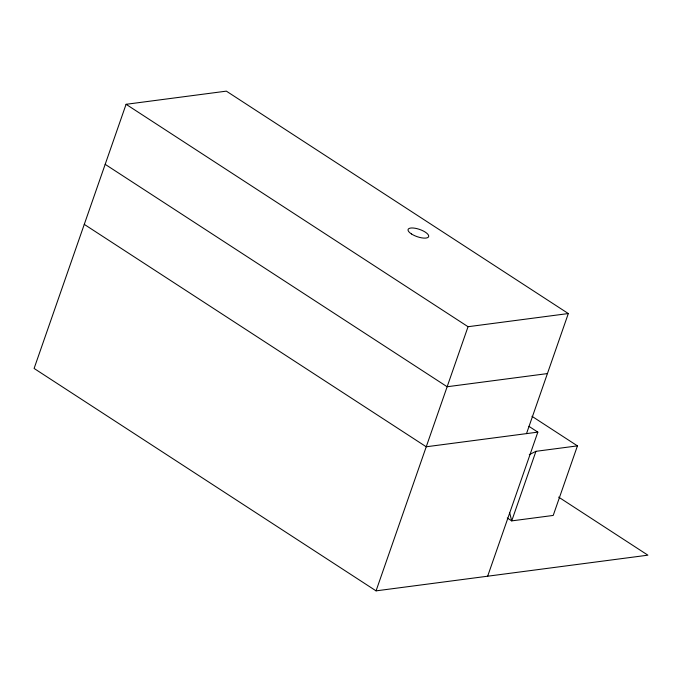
<?xml version="1.0" encoding="UTF-8"?>
<svg xmlns="http://www.w3.org/2000/svg" width="682" height="682" viewBox="0 0 682 682"><rect width="100%" height="100%" fill="white"/><g stroke="black" fill="none" stroke-linecap="round" stroke-linejoin="round"><path stroke-width="1.02" d="M526.513 433.616L568.319 313.55L226.364 91.141L126.085 104.303L34.1 368.451L376.063 590.859L647.9 555.174L558.618 497.101M376.063 590.859L468.048 326.712L568.319 313.55M487.656 576.205L537.834 432.132L528.942 426.344M509.659 512.728L511.722 520.886L553.213 515.439L577.441 445.875L535.941 451.322L511.722 520.886L507.263 517.988M529.292 454.655L535.941 451.322M547.416 373.583L447.136 386.745L105.181 164.336M537.834 432.132L426.233 446.778L84.27 224.369M126.085 104.303L468.048 326.712M531.951 416.293L577.441 445.875M411.468 233.96A10.869 3.819 19.2 0 0 428.501 236.927A10.869 3.819 19.2 0 0 415.185 228.265A10.869 3.819 19.2 0 0 411.468 233.96"/></g></svg>
